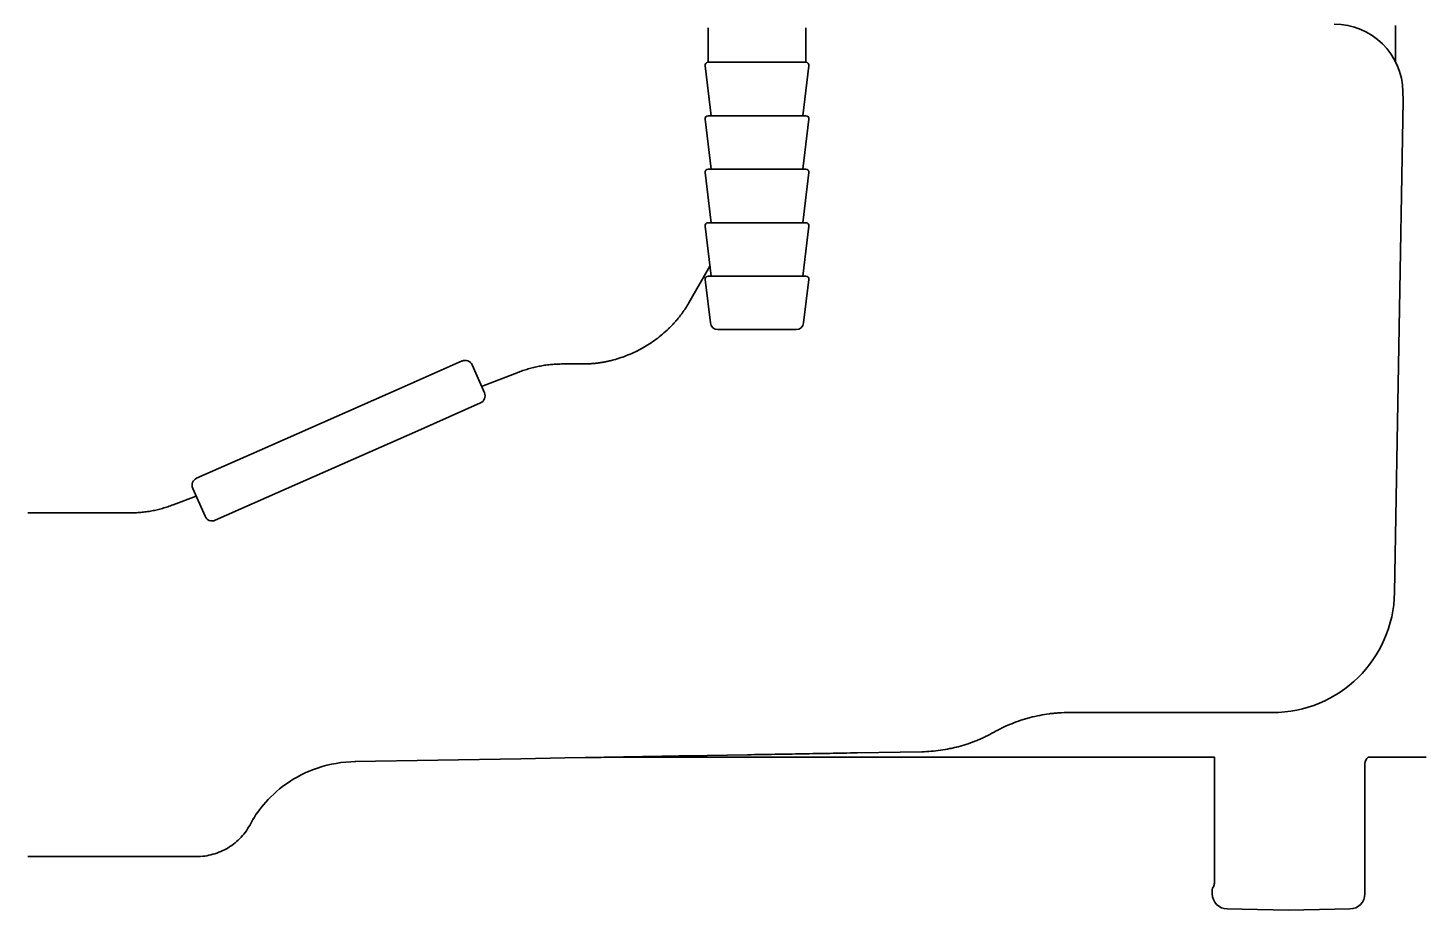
# Model space of a CAD drawing. Extents: x 6336 to 10269, y -393 to 3036.
# Drawn here: x 6927.1 to 7018.7, y 1271 to 1328.8 of the extents above; entities that cross this region are included whole.
import ezdxf

# ---------------------------------------------------------------- set-up
doc = ezdxf.new("R2010")
doc.units = 0
doc.header["$LTSCALE"] = 5
doc.layers.add('1', color=7, linetype='CONTINUOUS', true_color=0xffffff)

msp = doc.modelspace()

# ---------------------------------------------------------------- linework, layer by layer
at = {"layer": '1', "color": 7, "linetype": 'Continuous', "lineweight": 35}
for p, q in [((6971.673, 1328.775), (6971.673, 1326.526)), ((6978.073, 1326.526), (6978.073, 1328.775)), ((7016.673, 1326.569), (7016.673, 1328.939)), ((6971.474, 1326.302), (6971.873, 1323.026)), ((6978.073, 1326.526), (6971.673, 1326.526)), ((6977.873, 1323.026), (6978.271, 1326.302)), ((7017.163, 1324.605), (7017.173, 1324.026)), ((7017.173, 1324.026), (7016.611, 1291.813)), ((6971.474, 1322.802), (6971.873, 1319.526)), ((6971.673, 1323.026), (6978.073, 1323.026)), ((6977.873, 1319.526), (6978.271, 1322.802)), ((6971.474, 1319.302), (6971.873, 1316.026)), ((6971.673, 1319.526), (6978.073, 1319.526)), ((6977.873, 1316.026), (6978.271, 1319.302)), ((6971.474, 1315.802), (6971.873, 1312.526)), ((6971.673, 1316.026), (6978.073, 1316.026)), ((6977.873, 1312.526), (6978.271, 1315.802)), ((6970.409, 1310.776), (6971.794, 1313.175)), ((6971.474, 1312.302), (6971.819, 1309.466)), ((6971.673, 1312.526), (6978.073, 1312.526)), ((6977.926, 1309.466), (6978.271, 1312.302)), ((6972.316, 1309.026), (6974.873, 1309.026)), ((6974.873, 1309.026), (6977.43, 1309.026)), ((6955.562, 1306.972), (6951.446, 1305.153)), ((6956.221, 1306.717), (6957.029, 1304.887)), ((6956.844, 1305.306), (6959.289, 1306.245)), ((6962.156, 1306.776), (6963.48, 1306.776)), ((6942.299, 1301.11), (6951.446, 1305.153)), ((6956.774, 1304.228), (6952.658, 1302.409)), ((6952.658, 1302.409), (6943.512, 1298.366)), ((6938.183, 1299.291), (6942.299, 1301.11)), ((6936.657, 1297.557), (6938.15, 1298.13)), ((6938.736, 1296.802), (6937.928, 1298.632)), ((6939.396, 1296.547), (6943.512, 1298.366)), ((6927.144, 1297.026), (6933.791, 1297.026)), ((7016.671, 1295.27), (7016.673, 1295.27)), ((6994.028, 1283.876), (6994.086, 1283.883)), ((7001.101, 1283.952), (6995.294, 1283.952)), ((7003.033, 1283.952), (7001.101, 1283.952)), ((7003.033, 1283.952), (7006.187, 1283.952)), ((7006.188, 1283.952), (7006.187, 1283.952)), ((7006.188, 1283.952), (7006.87, 1283.952)), ((7008.546, 1283.952), (7006.87, 1283.952)), ((7008.612, 1283.952), (7008.546, 1283.952)), ((6959.402, 1280.931), (6948.547, 1280.741)), ((6962.295, 1280.981), (6959.402, 1280.931)), ((6963.62, 1281.004), (6962.295, 1280.981)), ((6964.875, 1281.026), (6994.669, 1281.026)), ((6974.261, 1281.191), (6970.307, 1281.121)), ((6985.664, 1281.39), (6981.431, 1281.316)), ((6994.673, 1281.026), (6994.673, 1281.025)), ((6997.152, 1281.026), (7004.824, 1281.026)), ((7004.824, 1281.026), (7004.824, 1272.87)), ((7014.673, 1280.622), (7014.673, 1272.096)), ((7014.878, 1281.026), (7018.673, 1281.026)), ((6933.777, 1274.526), (6927.144, 1274.526)), ((6933.777, 1274.526), (6936.631, 1274.526)), ((6937.18, 1274.526), (6936.631, 1274.526)), ((6938.173, 1274.526), (6937.18, 1274.526)), ((6938.173, 1274.526), (6938.174, 1274.526)), ((7004.673, 1272.096), (7004.673, 1272.365)), ((7006.638, 1271.079), (7005.655, 1271.096)), ((7009.673, 1271.026), (7006.638, 1271.079)), ((7012.708, 1271.079), (7009.673, 1271.026)), ((7013.69, 1271.096), (7012.708, 1271.079))]:
    msp.add_line(p, q, dxfattribs=at)
for centre, radius, start, end in [((7012.663, 1324.526), 4.5, 1, 90), ((6971.673, 1326.326), 0.2, 90, 186.93646), ((6978.073, 1326.326), 0.2, 353.06354, 90), ((6971.673, 1322.826), 0.2, 90, 186.93646), ((6978.073, 1322.826), 0.2, 353.06354, 90), ((6971.673, 1319.326), 0.2, 90, 186.93646), ((6978.073, 1319.326), 0.2, 353.06354, 90), ((6971.673, 1315.826), 0.2, 90, 186.93646), ((6978.073, 1315.826), 0.2, 353.06354, 90), ((6971.673, 1312.326), 0.2, 90, 186.93646), ((6978.073, 1312.326), 0.2, 353.06354, 90), ((6972.316, 1309.526), 0.5, 186.93646, 270), ((6977.43, 1309.526), 0.5, 270, 353.06354), ((6955.764, 1306.514), 0.5, 23.84372, 113.84372), ((6956.572, 1304.685), 0.5, 293.84372, 23.84372), ((6938.385, 1298.834), 0.5, 113.84372, 203.84372), ((6939.194, 1297.005), 0.5, 203.84372, 293.84372), ((7008.612, 1291.952), 8, 270, 359), ((7015.173, 1280.622), 0.5, 126.08482, 180), ((7004.926, 1272.365), 0.253, 138.18199, 180), ((7005.673, 1272.096), 1, 180, 269), ((7013.673, 1272.096), 1, 271, 0)]:
    msp.add_arc(centre, radius, start, end, dxfattribs=at)
for points, knots in [([(6963.48, 1306.776), (6963.495, 1306.776), (6963.524, 1306.776), (6963.567, 1306.776), (6963.61, 1306.777), (6963.653, 1306.777), (6963.696, 1306.779), (6963.74, 1306.78), (6963.783, 1306.782), (6963.826, 1306.784), (6963.87, 1306.786), (6963.913, 1306.788), (6963.956, 1306.791), (6964, 1306.794), (6964.043, 1306.797), (6964.087, 1306.8), (6964.13, 1306.804), (6964.173, 1306.808), (6964.217, 1306.812), (6964.26, 1306.816), (6964.304, 1306.821), (6964.347, 1306.826), (6964.391, 1306.831), (6964.434, 1306.837), (6964.478, 1306.842), (6964.521, 1306.848), (6964.565, 1306.854), (6964.608, 1306.861), (6964.652, 1306.867), (6964.695, 1306.874), (6964.739, 1306.882), (6964.782, 1306.889), (6964.826, 1306.897), (6964.869, 1306.905), (6964.913, 1306.913), (6964.956, 1306.921), (6965, 1306.93), (6965.043, 1306.939), (6965.086, 1306.948), (6965.13, 1306.958), (6965.173, 1306.967), (6965.217, 1306.977), (6965.26, 1306.987), (6965.303, 1306.998), (6965.346, 1307.009), (6965.39, 1307.02), (6965.433, 1307.031), (6965.626, 1307.082), (6965.968, 1307.186), (6966.452, 1307.366), (6966.93, 1307.578), (6967.393, 1307.82), (6967.84, 1308.09), (6968.27, 1308.389), (6968.687, 1308.719), (6968.971, 1308.976), (6969.138, 1309.139), (6969.195, 1309.196), (6969.252, 1309.253), (6969.308, 1309.312), (6969.364, 1309.371), (6969.419, 1309.43), (6969.474, 1309.491), (6969.528, 1309.552), (6969.582, 1309.614), (6969.636, 1309.677), (6969.688, 1309.74), (6969.741, 1309.804), (6969.792, 1309.869), (6969.844, 1309.934), (6969.894, 1310), (6969.944, 1310.067), (6969.994, 1310.135), (6970.042, 1310.203), (6970.09, 1310.272), (6970.138, 1310.342), (6970.185, 1310.413), (6970.231, 1310.484), (6970.277, 1310.556), (6970.321, 1310.629), (6970.365, 1310.702), (6970.394, 1310.751), (6970.409, 1310.776)], [0, 0, 0, 0, 0.005159, 0.010321, 0.015487, 0.020656, 0.025829, 0.031005, 0.036185, 0.041369, 0.046557, 0.051749, 0.056944, 0.062143, 0.067347, 0.072554, 0.077765, 0.08298, 0.088199, 0.093423, 0.09865, 0.103882, 0.109118, 0.114358, 0.119602, 0.124851, 0.130103, 0.135361, 0.140622, 0.145888, 0.151158, 0.156433, 0.161712, 0.166996, 0.172284, 0.177577, 0.182874, 0.188176, 0.193482, 0.198793, 0.204108, 0.209428, 0.214753, 0.220082, 0.225416, 0.230755, 0.236098, 0.241446, 0.302414, 0.36414, 0.426616, 0.489829, 0.551404, 0.613953, 0.677452, 0.741888, 0.751493, 0.761122, 0.770777, 0.780457, 0.790162, 0.799893, 0.809649, 0.81943, 0.829237, 0.839069, 0.848927, 0.85881, 0.86872, 0.878655, 0.888617, 0.898605, 0.90862, 0.918661, 0.92873, 0.938826, 0.94895, 0.959102, 0.969283, 0.979492, 0.989731, 1, 1, 1, 1]), ([(6995.294, 1283.956), (6995.08, 1283.956), (6994.867, 1283.949), (6994.547, 1283.929), (6994.44, 1283.92), (6994.227, 1283.9), (6994.121, 1283.888), (6993.592, 1283.819), (6993.173, 1283.738), (6992.657, 1283.603), (6992.554, 1283.574), (6992.401, 1283.529), (6992.35, 1283.513), (6992.248, 1283.481), (6991.993, 1283.399), (6991.543, 1283.233), (6991.153, 1283.061), (6990.864, 1282.922), (6990.768, 1282.874), (6990.578, 1282.775), (6990.484, 1282.724), (6990.391, 1282.672)], [0, 0, 0, 0, 0.125, 0.125, 0.1875, 0.1875, 0.25, 0.25, 0.5, 0.5, 0.5625, 0.5625, 0.59375, 0.59375, 0.625, 0.75, 0.875, 0.875, 0.9375, 0.9375, 1, 1, 1, 1]), ([(6990.391, 1282.672), (6990.211, 1282.571), (6990.028, 1282.475), (6989.748, 1282.34), (6989.655, 1282.297), (6989.466, 1282.212), (6989.371, 1282.172), (6988.894, 1281.977), (6988.505, 1281.845), (6988.008, 1281.71), (6987.908, 1281.685), (6987.707, 1281.637), (6987.606, 1281.614), (6987.302, 1281.552), (6987.099, 1281.517), (6986.488, 1281.43), (6986.078, 1281.397), (6985.664, 1281.39)], [0, 0, 0, 0, 0.125, 0.125, 0.1875, 0.1875, 0.25, 0.25, 0.5, 0.5, 0.5625, 0.5625, 0.625, 0.625, 0.75, 0.75, 1, 1, 1, 1]), ([(6941.685, 1276.611), (6941.91, 1277.061), (6942.524, 1277.974), (6944.025, 1279.393), (6946.129, 1280.463), (6947.725, 1280.731), (6948.603, 1280.749)], [0, 0, 0, 0, 0.20945, 0.446991, 0.713699, 1, 1, 1, 1]), ([(6970.307, 1281.121), (6970.167, 1281.119), (6970.028, 1281.116), (6969.749, 1281.111), (6969.61, 1281.109), (6969.192, 1281.102), (6968.914, 1281.097), (6968.078, 1281.082), (6967.521, 1281.072), (6966.406, 1281.053), (6965.849, 1281.043), (6964.735, 1281.024), (6964.177, 1281.014), (6963.62, 1281.004)], [0, 0, 0, 0, 0.0625, 0.0625, 0.125, 0.125, 0.25, 0.25, 0.5, 0.5, 0.75, 0.75, 1, 1, 1, 1]), ([(6981.431, 1281.316), (6980.834, 1281.306), (6980.236, 1281.295), (6979.041, 1281.274), (6978.444, 1281.264), (6977.249, 1281.243), (6976.651, 1281.233), (6975.755, 1281.217), (6975.456, 1281.212), (6974.859, 1281.201), (6974.56, 1281.196), (6974.261, 1281.191)], [0, 0, 0, 0, 0.25, 0.25, 0.5, 0.5, 0.75, 0.75, 0.875, 0.875, 1, 1, 1, 1]), ([(6994.673, 1281.026), (6994.673, 1281.026), (6994.673, 1281.026), (6994.673, 1281.026), (6994.674, 1281.026), (6994.675, 1281.026), (6994.676, 1281.026), (6994.677, 1281.026), (6994.679, 1281.026), (6994.68, 1281.026), (6994.682, 1281.026), (6994.684, 1281.026), (6994.687, 1281.026), (6994.69, 1281.026), (6994.692, 1281.026), (6994.696, 1281.026), (6994.699, 1281.026), (6994.702, 1281.026), (6994.706, 1281.026), (6994.71, 1281.026), (6994.715, 1281.026), (6994.719, 1281.026), (6994.724, 1281.026), (6994.729, 1281.026), (6994.734, 1281.026), (6994.739, 1281.026), (6994.745, 1281.026), (6994.751, 1281.026), (6994.757, 1281.026), (6994.763, 1281.026), (6994.77, 1281.026), (6994.777, 1281.026), (6994.784, 1281.026), (6994.791, 1281.026), (6994.799, 1281.026), (6994.806, 1281.026), (6994.814, 1281.026), (6994.822, 1281.026), (6994.831, 1281.026), (6994.84, 1281.026), (6994.848, 1281.026), (6994.858, 1281.026), (6994.867, 1281.026), (6994.876, 1281.026), (6994.886, 1281.026), (6994.896, 1281.026), (6994.907, 1281.026), (6994.917, 1281.026), (6994.928, 1281.026), (6994.939, 1281.026), (6994.95, 1281.026), (6994.961, 1281.026), (6994.973, 1281.026), (6994.985, 1281.026), (6994.997, 1281.026), (6995.009, 1281.026), (6995.022, 1281.026), (6995.035, 1281.026), (6995.048, 1281.026), (6995.061, 1281.026), (6995.075, 1281.026), (6995.088, 1281.026), (6995.102, 1281.026), (6995.116, 1281.026), (6995.131, 1281.026), (6995.145, 1281.026), (6995.16, 1281.026), (6995.175, 1281.026), (6995.191, 1281.026), (6995.206, 1281.026), (6995.222, 1281.026), (6995.238, 1281.025), (6995.254, 1281.025), (6995.271, 1281.025), (6995.288, 1281.025), (6995.305, 1281.025), (6995.341, 1281.025), (6995.4, 1281.025), (6995.484, 1281.025), (6995.574, 1281.025), (6995.671, 1281.025), (6995.773, 1281.025), (6995.882, 1281.026), (6995.998, 1281.026), (6996.108, 1281.026), (6996.211, 1281.026), (6996.307, 1281.026), (6996.405, 1281.026), (6996.506, 1281.026), (6996.578, 1281.026), (6996.621, 1281.026), (6996.633, 1281.026), (6996.648, 1281.026), (6996.666, 1281.026), (6996.687, 1281.026), (6996.71, 1281.026), (6996.737, 1281.026), (6996.766, 1281.026), (6996.798, 1281.026), (6996.832, 1281.026), (6996.87, 1281.026), (6996.91, 1281.026), (6996.953, 1281.026), (6996.999, 1281.026), (6997.047, 1281.026), (6997.099, 1281.026), (6997.134, 1281.026), (6997.152, 1281.026)], [0, 0, 0, 0, 0.004806, 0.011048, 0.017292, 0.023539, 0.029788, 0.03604, 0.042294, 0.048552, 0.054813, 0.061077, 0.067344, 0.073615, 0.079889, 0.086167, 0.092448, 0.098733, 0.105023, 0.111316, 0.117613, 0.123914, 0.13022, 0.13653, 0.142844, 0.149163, 0.155487, 0.161815, 0.168148, 0.174485, 0.180828, 0.187176, 0.193528, 0.199886, 0.206249, 0.212617, 0.218991, 0.22537, 0.231755, 0.238145, 0.244541, 0.250943, 0.257351, 0.263764, 0.270183, 0.276609, 0.283041, 0.289479, 0.295923, 0.302373, 0.30883, 0.315294, 0.321764, 0.328241, 0.334725, 0.341216, 0.347713, 0.354218, 0.36073, 0.367249, 0.373776, 0.38031, 0.386852, 0.393402, 0.399959, 0.406524, 0.413098, 0.419679, 0.426269, 0.432868, 0.439475, 0.44609, 0.452715, 0.459348, 0.465991, 0.472643, 0.479305, 0.508515, 0.538502, 0.569253, 0.60076, 0.633012, 0.666001, 0.69972, 0.734169, 0.75985, 0.785792, 0.812005, 0.838501, 0.865298, 0.867758, 0.870923, 0.87479, 0.879356, 0.884616, 0.890567, 0.897203, 0.904519, 0.912509, 0.921168, 0.93049, 0.940467, 0.951095, 0.962367, 0.974278, 0.986824, 1, 1, 1, 1]), ([(6941.726, 1276.687), (6941.642, 1276.525), (6941.547, 1276.369), (6941.337, 1276.071), (6941.222, 1275.929), (6940.973, 1275.663), (6940.84, 1275.538), (6940.557, 1275.308), (6940.408, 1275.203), (6940.096, 1275.014), (6939.934, 1274.93), (6939.6, 1274.785), (6939.428, 1274.723), (6939.077, 1274.625), (6938.898, 1274.588), (6938.537, 1274.539), (6938.355, 1274.526), (6938.173, 1274.526)], [0, 0, 0, 0, 0.125, 0.125, 0.25, 0.25, 0.375, 0.375, 0.5, 0.5, 0.625, 0.625, 0.75, 0.75, 0.875, 0.875, 1, 1, 1, 1]), ([(7004.823, 1272.87), (7004.823, 1272.858), (7004.825, 1272.809), (7004.813, 1272.72), (7004.79, 1272.618), (7004.765, 1272.553), (7004.754, 1272.53), (7004.752, 1272.527), (7004.752, 1272.527)], [0, 0, 0, 0, 0.068325, 0.282584, 0.519574, 0.800413, 0.948562, 1, 1, 1, 1])]:
    msp.add_open_spline(points, degree=3, knots=knots, dxfattribs=at)
for points in [[(6959.289, 1306.245), (6960.673, 1306.776), (6962.156, 1306.776)], [(6933.791, 1297.026), (6935.273, 1297.026), (6936.657, 1297.557)]]:
    msp.add_open_spline(points, degree=2, dxfattribs=at)

doc.saveas('drawing.dxf')
